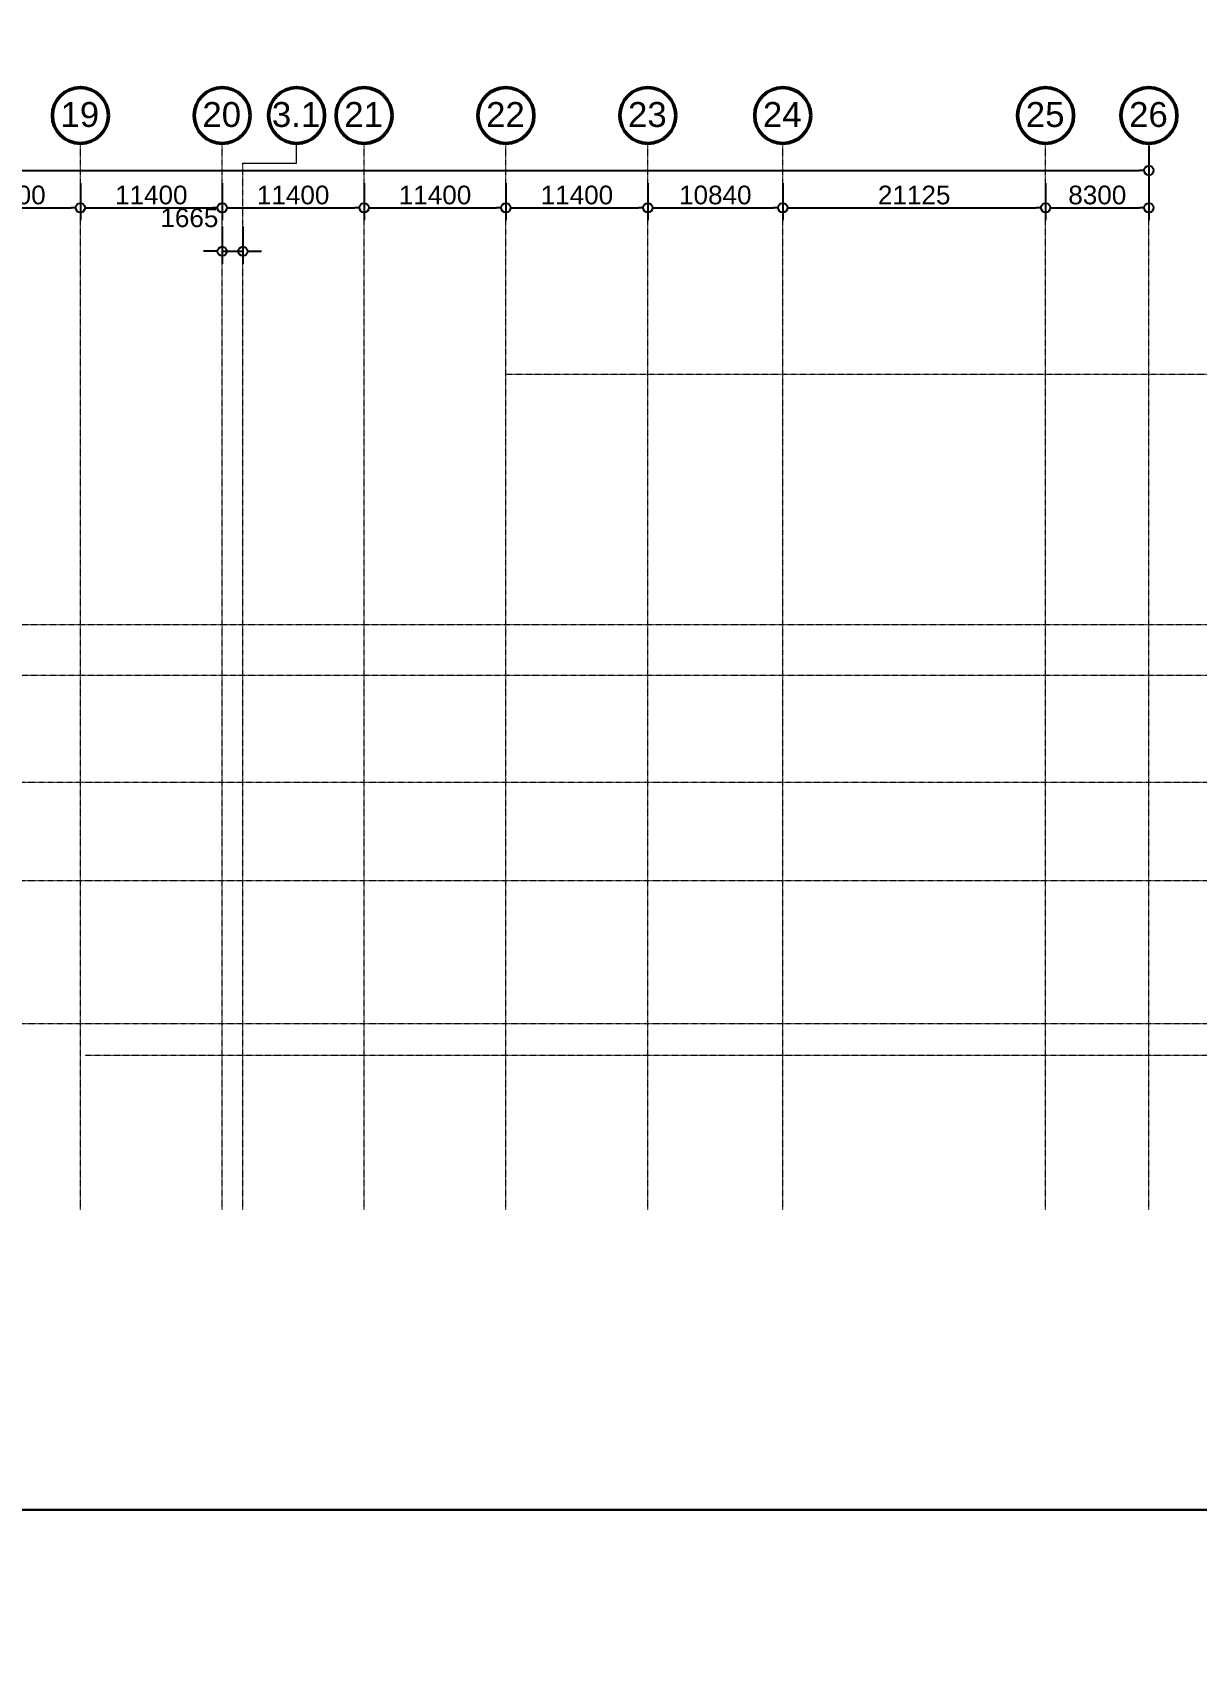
# Model space of a CAD drawing. Header units: millimetres. Extents: x -70132 to 394080, y -1879526 to 121974.
# Drawn here: x 200096 to 293608, y -1177026 to -1046022 of the extents above; entities that cross this region are included whole.
import ezdxf

# ---------------------------------------------------------------- set-up
doc = ezdxf.new("R2010")
doc.units = ezdxf.units.MM
doc.linetypes.add('DPA_Grid _ Level 100', pattern=[10, 5.5, -1.6, 1.3, -1.6])
for name, color, linetype, lineweight in [('A-ANNO-DIMS', 1, 'Continuous', 9), ('S-GRID', 251, 'Continuous', 9), ('S-GRID-IDEN', 3, 'Continuous', 50)]:
    doc.layers.add(name, color=color, linetype=linetype, lineweight=lineweight)
doc.styles.add('Arial', font='arial.ttf', dxfattribs={"height": 1500})
doc.styles.add('Arial_1', font='arial.ttf', dxfattribs={"height": 2000})
doc.styles.add('Arial_2', font='arial.ttf', dxfattribs={"height": 3})
doc.dimstyles.new('DPA-DIM-3_0_C-C', dxfattribs={"dimscale": 304.8, "dimtxt": 1530.3891, "dimasz": 2.46063, "dimexe": 3.28084, "dimexo": 0.0625, "dimgap": 0.82021, "dimtad": 1, "dimdec": 0, "dimzin": 0, "dimdsep": 46, "dimtxsty": 'Arial_2', "dimblk1": 'DOTBLANK', "dimblk2": 'DOTBLANK', "dimsah": 1, "dimcen": 0.09, "dimdle": 3.28084, "dimadec": 8, "dimazin": 0, "dimtfac": 1, "dimtdec": 4, "dimtix": 1, "dimtmove": 0, "dimatfit": 3, "dimfxl": 6.56168, "dimfxlon": 1, "dimtvp": 1, "dimtolj": 1, "dimtzin": 0, "dimarcsym": 2})
doc.dimstyles.new('DPA-DIM-3_0_C-C_1', dxfattribs={"dimscale": 304.8, "dimtxt": 1530.3891, "dimasz": 2.46063, "dimexe": 3.28084, "dimexo": 0.0625, "dimgap": 0.82021, "dimtad": 1, "dimdec": 0, "dimzin": 0, "dimdsep": 46, "dimtxsty": 'Arial_2', "dimblk1": 'DOTBLANK', "dimblk2": 'DOTBLANK', "dimsah": 1, "dimcen": 0.09, "dimdle": 3.28084, "dimadec": 8, "dimazin": 0, "dimtfac": 1, "dimtdec": 4, "dimtix": 1, "dimtmove": 1, "dimatfit": 3, "dimfxl": 6.56168, "dimfxlon": 1, "dimtvp": 1, "dimtolj": 1, "dimtzin": 0, "dimarcsym": 2})

# ---------------------------------------------------------------- blocks, each defined once
blk = doc.blocks.new('Grid - 100 Scale-2291345-4160-01 UPPER PLATFORM LEVEL - REFLECTED CEILING PLAN')
at = {"layer": 'S-GRID-IDEN'}
blk.add_circle((0, 0), 4.5, dxfattribs=at)
blk = doc.blocks.new('_DotBlank')
at = {"color": 0, "linetype": 'ByBlock', "lineweight": -2}
blk.add_line((-0.5, 0), (-1, 0), dxfattribs=at)
blk.add_circle((0, 0), 0.5, dxfattribs=at)
blk = doc.blocks.new('DIMBLOCK1-4160-01 UPPER PLATFORM LEVEL - REFLECTED CEILING PLAN')
at = {"layer": 'A-ANNO-DIMS', "color": 0, "lineweight": -2, "transparency": 16777216}
for p, q in [((-913915, 54739), (-913915, 51758)), ((-624615, 54739), (-624615, 51758)), ((-913165, 52758), (-625365, 52758))]:
    blk.add_line(p, q, dxfattribs=at)
at = {"layer": 'Defpoints', "color": 0, "transparency": 16777216}
for p in [(-913915, 54758), (-624615, 54758), (-624615, 52758)]:
    blk.add_point(p, dxfattribs=at)
at = {"layer": 'A-ANNO-DIMS', "color": 0, "lineweight": -2, "transparency": 16777216, "xscale": 750, "yscale": 750, "zscale": 750, "rotation": 180}
blk.add_blockref('_DotBlank', (-913915, 52758), dxfattribs=at)
at = {"layer": 'A-ANNO-DIMS', "color": 0, "lineweight": -2, "transparency": 16777216, "xscale": 750, "yscale": 750, "zscale": 750}
blk.add_blockref('_DotBlank', (-624615, 52758), dxfattribs=at)
at = {"layer": 'A-ANNO-DIMS', "color": 0, "transparency": 16777216, "insert": (-769265, 53774), "char_height": 1500, "width": 8306.48, "attachment_point": 5, "style": 'Arial_1'}
blk.add_mtext('\\A1;289300', dxfattribs=at)
blk = doc.blocks.new('DIMBLOCK19-4160-01 UPPER PLATFORM LEVEL - REFLECTED CEILING PLAN')
at = {"layer": 'A-ANNO-DIMS', "color": 0, "lineweight": -2, "transparency": 16777216}
for p, q in [((-721880, 51739), (-721880, 48758)), ((-710480, 51739), (-710480, 48758)), ((-721130, 49758), (-711230, 49758))]:
    blk.add_line(p, q, dxfattribs=at)
at = {"layer": 'Defpoints', "color": 0, "transparency": 16777216}
for p in [(-721880, 51758), (-710480, 51758), (-710480, 49758)]:
    blk.add_point(p, dxfattribs=at)
at = {"layer": 'A-ANNO-DIMS', "color": 0, "lineweight": -2, "transparency": 16777216, "xscale": 750, "yscale": 750, "zscale": 750, "rotation": 180}
blk.add_blockref('_DotBlank', (-721880, 49758), dxfattribs=at)
at = {"layer": 'A-ANNO-DIMS', "color": 0, "lineweight": -2, "transparency": 16777216, "xscale": 750, "yscale": 750, "zscale": 750}
blk.add_blockref('_DotBlank', (-710480, 49758), dxfattribs=at)
at = {"layer": 'A-ANNO-DIMS', "color": 0, "transparency": 16777216, "insert": (-716180, 50774), "char_height": 1500, "width": 6922.07, "attachment_point": 5, "style": 'Arial_1'}
blk.add_mtext('\\A1;11400', dxfattribs=at)
blk = doc.blocks.new('DIMBLOCK20-4160-01 UPPER PLATFORM LEVEL - REFLECTED CEILING PLAN')
at = {"layer": 'A-ANNO-DIMS', "color": 0, "lineweight": -2, "transparency": 16777216}
for p, q in [((-710480, 51739), (-710480, 48758)), ((-699080, 51739), (-699080, 48758)), ((-709730, 49758), (-699830, 49758))]:
    blk.add_line(p, q, dxfattribs=at)
at = {"layer": 'Defpoints', "color": 0, "transparency": 16777216}
for p in [(-710480, 51758), (-699080, 51758), (-699080, 49758)]:
    blk.add_point(p, dxfattribs=at)
at = {"layer": 'A-ANNO-DIMS', "color": 0, "lineweight": -2, "transparency": 16777216, "xscale": 750, "yscale": 750, "zscale": 750, "rotation": 180}
blk.add_blockref('_DotBlank', (-710480, 49758), dxfattribs=at)
at = {"layer": 'A-ANNO-DIMS', "color": 0, "lineweight": -2, "transparency": 16777216, "xscale": 750, "yscale": 750, "zscale": 750}
blk.add_blockref('_DotBlank', (-699080, 49758), dxfattribs=at)
at = {"layer": 'A-ANNO-DIMS', "color": 0, "transparency": 16777216, "insert": (-704780, 50774), "char_height": 1500, "width": 6922.07, "attachment_point": 5, "style": 'Arial_1'}
blk.add_mtext('\\A1;11400', dxfattribs=at)
blk = doc.blocks.new('DIMBLOCK21-4160-01 UPPER PLATFORM LEVEL - REFLECTED CEILING PLAN')
at = {"layer": 'A-ANNO-DIMS', "color": 0, "lineweight": -2, "transparency": 16777216}
for p, q in [((-699080, 51739), (-699080, 48758)), ((-687680, 51739), (-687680, 48758)), ((-698330, 49758), (-688430, 49758))]:
    blk.add_line(p, q, dxfattribs=at)
at = {"layer": 'Defpoints', "color": 0, "transparency": 16777216}
for p in [(-699080, 51758), (-687680, 51758), (-687680, 49758)]:
    blk.add_point(p, dxfattribs=at)
at = {"layer": 'A-ANNO-DIMS', "color": 0, "lineweight": -2, "transparency": 16777216, "xscale": 750, "yscale": 750, "zscale": 750, "rotation": 180}
blk.add_blockref('_DotBlank', (-699080, 49758), dxfattribs=at)
at = {"layer": 'A-ANNO-DIMS', "color": 0, "lineweight": -2, "transparency": 16777216, "xscale": 750, "yscale": 750, "zscale": 750}
blk.add_blockref('_DotBlank', (-687680, 49758), dxfattribs=at)
at = {"layer": 'A-ANNO-DIMS', "color": 0, "transparency": 16777216, "insert": (-693380, 50774), "char_height": 1500, "width": 6922.07, "attachment_point": 5, "style": 'Arial_1'}
blk.add_mtext('\\A1;11400', dxfattribs=at)
blk = doc.blocks.new('DIMBLOCK22-4160-01 UPPER PLATFORM LEVEL - REFLECTED CEILING PLAN')
at = {"layer": 'A-ANNO-DIMS', "color": 0, "lineweight": -2, "transparency": 16777216}
for p, q in [((-687680, 51739), (-687680, 48758)), ((-676280, 51739), (-676280, 48758)), ((-686930, 49758), (-677030, 49758))]:
    blk.add_line(p, q, dxfattribs=at)
at = {"layer": 'Defpoints', "color": 0, "transparency": 16777216}
for p in [(-687680, 51758), (-676280, 51758), (-676280, 49758)]:
    blk.add_point(p, dxfattribs=at)
at = {"layer": 'A-ANNO-DIMS', "color": 0, "lineweight": -2, "transparency": 16777216, "xscale": 750, "yscale": 750, "zscale": 750, "rotation": 180}
blk.add_blockref('_DotBlank', (-687680, 49758), dxfattribs=at)
at = {"layer": 'A-ANNO-DIMS', "color": 0, "lineweight": -2, "transparency": 16777216, "xscale": 750, "yscale": 750, "zscale": 750}
blk.add_blockref('_DotBlank', (-676280, 49758), dxfattribs=at)
at = {"layer": 'A-ANNO-DIMS', "color": 0, "transparency": 16777216, "insert": (-681980, 50774), "char_height": 1500, "width": 6922.07, "attachment_point": 5, "style": 'Arial_1'}
blk.add_mtext('\\A1;11400', dxfattribs=at)
blk = doc.blocks.new('DIMBLOCK23-4160-01 UPPER PLATFORM LEVEL - REFLECTED CEILING PLAN')
at = {"layer": 'A-ANNO-DIMS', "color": 0, "lineweight": -2, "transparency": 16777216}
for p, q in [((-676280, 51739), (-676280, 48758)), ((-664880, 51739), (-664880, 48758)), ((-675530, 49758), (-665630, 49758))]:
    blk.add_line(p, q, dxfattribs=at)
at = {"layer": 'Defpoints', "color": 0, "transparency": 16777216}
for p in [(-676280, 51758), (-664880, 51758), (-664880, 49758)]:
    blk.add_point(p, dxfattribs=at)
at = {"layer": 'A-ANNO-DIMS', "color": 0, "lineweight": -2, "transparency": 16777216, "xscale": 750, "yscale": 750, "zscale": 750, "rotation": 180}
blk.add_blockref('_DotBlank', (-676280, 49758), dxfattribs=at)
at = {"layer": 'A-ANNO-DIMS', "color": 0, "lineweight": -2, "transparency": 16777216, "xscale": 750, "yscale": 750, "zscale": 750}
blk.add_blockref('_DotBlank', (-664880, 49758), dxfattribs=at)
at = {"layer": 'A-ANNO-DIMS', "color": 0, "transparency": 16777216, "insert": (-670580, 50774), "char_height": 1500, "width": 6922.07, "attachment_point": 5, "style": 'Arial_1'}
blk.add_mtext('\\A1;11400', dxfattribs=at)
blk = doc.blocks.new('DIMBLOCK24-4160-01 UPPER PLATFORM LEVEL - REFLECTED CEILING PLAN')
at = {"layer": 'A-ANNO-DIMS', "color": 0, "lineweight": -2, "transparency": 16777216}
for p, q in [((-664880, 51739), (-664880, 48758)), ((-654040, 51739), (-654040, 48758)), ((-664130, 49758), (-654790, 49758))]:
    blk.add_line(p, q, dxfattribs=at)
at = {"layer": 'Defpoints', "color": 0, "transparency": 16777216}
for p in [(-664880, 51758), (-654040, 51758), (-654040, 49758)]:
    blk.add_point(p, dxfattribs=at)
at = {"layer": 'A-ANNO-DIMS', "color": 0, "lineweight": -2, "transparency": 16777216, "xscale": 750, "yscale": 750, "zscale": 750, "rotation": 180}
blk.add_blockref('_DotBlank', (-664880, 49758), dxfattribs=at)
at = {"layer": 'A-ANNO-DIMS', "color": 0, "lineweight": -2, "transparency": 16777216, "xscale": 750, "yscale": 750, "zscale": 750}
blk.add_blockref('_DotBlank', (-654040, 49758), dxfattribs=at)
at = {"layer": 'A-ANNO-DIMS', "color": 0, "transparency": 16777216, "insert": (-659460, 50774), "char_height": 1500, "width": 6922.07, "attachment_point": 5, "style": 'Arial_1'}
blk.add_mtext('\\A1;10840', dxfattribs=at)
blk = doc.blocks.new('DIMBLOCK25-4160-01 UPPER PLATFORM LEVEL - REFLECTED CEILING PLAN')
at = {"layer": 'A-ANNO-DIMS', "color": 0, "lineweight": -2, "transparency": 16777216}
for p, q in [((-654040, 51739), (-654040, 48758)), ((-632915, 51739), (-632915, 48758)), ((-653290, 49758), (-633665, 49758))]:
    blk.add_line(p, q, dxfattribs=at)
at = {"layer": 'Defpoints', "color": 0, "transparency": 16777216}
for p in [(-654040, 51758), (-632915, 51758), (-632915, 49758)]:
    blk.add_point(p, dxfattribs=at)
at = {"layer": 'A-ANNO-DIMS', "color": 0, "lineweight": -2, "transparency": 16777216, "xscale": 750, "yscale": 750, "zscale": 750, "rotation": 180}
blk.add_blockref('_DotBlank', (-654040, 49758), dxfattribs=at)
at = {"layer": 'A-ANNO-DIMS', "color": 0, "lineweight": -2, "transparency": 16777216, "xscale": 750, "yscale": 750, "zscale": 750}
blk.add_blockref('_DotBlank', (-632915, 49758), dxfattribs=at)
at = {"layer": 'A-ANNO-DIMS', "color": 0, "transparency": 16777216, "insert": (-643478, 50774), "char_height": 1500, "width": 6922.07, "attachment_point": 5, "style": 'Arial_1'}
blk.add_mtext('\\A1;21125', dxfattribs=at)
blk = doc.blocks.new('DIMBLOCK26-4160-01 UPPER PLATFORM LEVEL - REFLECTED CEILING PLAN')
at = {"layer": 'A-ANNO-DIMS', "color": 0, "lineweight": -2, "transparency": 16777216}
for p, q in [((-632915, 51739), (-632915, 48758)), ((-624615, 51739), (-624615, 48758)), ((-632165, 49758), (-625365, 49758))]:
    blk.add_line(p, q, dxfattribs=at)
at = {"layer": 'Defpoints', "color": 0, "transparency": 16777216}
for p in [(-632915, 51758), (-624615, 51758), (-624615, 49758)]:
    blk.add_point(p, dxfattribs=at)
at = {"layer": 'A-ANNO-DIMS', "color": 0, "lineweight": -2, "transparency": 16777216, "xscale": 750, "yscale": 750, "zscale": 750, "rotation": 180}
blk.add_blockref('_DotBlank', (-632915, 49758), dxfattribs=at)
at = {"layer": 'A-ANNO-DIMS', "color": 0, "lineweight": -2, "transparency": 16777216, "xscale": 750, "yscale": 750, "zscale": 750}
blk.add_blockref('_DotBlank', (-624615, 49758), dxfattribs=at)
at = {"layer": 'A-ANNO-DIMS', "color": 0, "transparency": 16777216, "insert": (-628765, 50774), "char_height": 1500, "width": 5537.65, "attachment_point": 5, "style": 'Arial_1'}
blk.add_mtext('\\A1;8300', dxfattribs=at)
blk = doc.blocks.new('DIMBLOCK36-4160-01 UPPER PLATFORM LEVEL - REFLECTED CEILING PLAN')
at = {"layer": 'A-ANNO-DIMS', "color": 0, "lineweight": -2, "transparency": 16777216}
for p, q in [((-699080, 48239), (-699080, 45258)), ((-697415, 48239), (-697415, 45258)), ((-699830, 46258), (-700580, 46258)), ((-699080, 46258), (-697415, 46258)), ((-696665, 46258), (-695915, 46258))]:
    blk.add_line(p, q, dxfattribs=at)
at = {"layer": 'Defpoints', "color": 0, "transparency": 16777216}
for p in [(-699080, 48258), (-697415, 48258), (-697415, 46258)]:
    blk.add_point(p, dxfattribs=at)
at = {"layer": 'A-ANNO-DIMS', "color": 0, "lineweight": -2, "transparency": 16777216, "xscale": 750, "yscale": 750, "zscale": 750}
blk.add_blockref('_DotBlank', (-699080, 46258), dxfattribs=at)
at = {"layer": 'A-ANNO-DIMS', "color": 0, "lineweight": -2, "transparency": 16777216, "xscale": 750, "yscale": 750, "zscale": 750, "rotation": 180}
blk.add_blockref('_DotBlank', (-697415, 46258), dxfattribs=at)
at = {"layer": 'A-ANNO-DIMS', "color": 0, "transparency": 16777216, "insert": (-704050, 49705), "char_height": 1500, "width": 5537.65, "attachment_point": 1, "line_spacing_factor": 0.941778, "style": 'Arial_1'}
blk.add_mtext('\\A1;1665', dxfattribs=at)
blk = doc.blocks.new('A$Cb43e41a5')
at = {"layer": 'S-GRID', "linetype": 'DPA_Grid _ Level 100'}
for p, q in [((136800, -34321.3), (136800, 51340.2)), ((148200, -34321.3), (148200, 51340.2)), ((159600, -34321.3), (159600, 51340.2)), ((171000, -34321.3), (171000, 51340.2)), ((182400, -34321.3), (182400, 51340.2)), ((193240, -34321.3), (193240, 51340.2)), ((214365, -34321.3), (214365, 51340.2)), ((222665, -34321.3), (222665, 51340.2)), ((149865, -34321.3), (149865, 49764.1)), ((171000, 32810), (245761.3, 32810)), ((245761.3, 12673), (-107402, 12673)), ((245761.3, 8615), (-110577, 8615)), ((244133.8, 0), (-110577, 0)), ((244133.8, -7900), (-110577, -7900)), ((244133.8, -19375), (-110577, -19375)), ((137184.9, -21892), (245761.3, -21892))]:
    blk.add_line(p, q, dxfattribs=at)
at = {"layer": 'S-GRID'}
for p, q in [((154182.1, 49764.1), (154182.1, 51340.2)), ((149865, 49764.1), (154182.1, 49764.1))]:
    blk.add_line(p, q, dxfattribs=at)
at = {"layer": 'S-GRID-IDEN', "xscale": 499.9999999999995, "yscale": 499.9999999999995, "zscale": 499.9999999999995}
for p in [(136800, 53590.2), (148200, 53590.2), (154182.1, 53590.2), (159600, 53590.2), (171000, 53590.2), (182400, 53590.2), (193240, 53590.2), (214365, 53590.2), (222665, 53590.2)]:
    blk.add_blockref('Grid - 100 Scale-2291345-4160-01 UPPER PLATFORM LEVEL - REFLECTED CEILING PLAN', p, dxfattribs=at)
at = {"layer": 'S-GRID-IDEN', "lineweight": 9, "char_height": 2000, "attachment_point": 1, "style": 'Arial'}
for s, insert, width in [('19', (135206, 54669.7), 3767.931), ('20', (146606, 54669.7), 3767.931), ('3.1', (152193.1, 54669.7), 4729.956), ('21', (158006, 54669.7), 3767.931), ('22', (169406, 54669.7), 3767.931), ('23', (180806, 54669.7), 3767.931), ('24', (191646, 54669.7), 3767.931), ('25', (212771, 54669.7), 3767.931), ('26', (221071, 54669.7), 3767.931)]:
    blk.add_mtext(s, dxfattribs=dict(at, insert=insert, width=width))
at = {"layer": 'A-ANNO-DIMS'}
for base, p1, p2, override, picture, middle in [((222665, 49178), (-66635, 51178), (222665, 51178), {"dimpost": '<>', "dimfxl": 289300}, 'DIMBLOCK1-4160-01 UPPER PLATFORM LEVEL - REFLECTED CEILING PLAN', (78015, 50194.4)), ((136800, 46178), (125400, 48178), (136800, 48178), {"dimpost": '<>', "dimfxl": 11400}, 'DIMBLOCK19-4160-01 UPPER PLATFORM LEVEL - REFLECTED CEILING PLAN', (131100, 47193.9)), ((148200, 46178), (136800, 48178), (148200, 48178), {"dimpost": '<>', "dimfxl": 11400}, 'DIMBLOCK20-4160-01 UPPER PLATFORM LEVEL - REFLECTED CEILING PLAN', (142500, 47193.9)), ((159600, 46178), (148200, 48178), (159600, 48178), {"dimpost": '<>', "dimfxl": 11400}, 'DIMBLOCK21-4160-01 UPPER PLATFORM LEVEL - REFLECTED CEILING PLAN', (153900, 47193.9)), ((171000, 46178), (159600, 48178), (171000, 48178), {"dimpost": '<>', "dimfxl": 11400}, 'DIMBLOCK22-4160-01 UPPER PLATFORM LEVEL - REFLECTED CEILING PLAN', (165300, 47193.9)), ((182400, 46178), (171000, 48178), (182400, 48178), {"dimpost": '<>', "dimfxl": 11400}, 'DIMBLOCK23-4160-01 UPPER PLATFORM LEVEL - REFLECTED CEILING PLAN', (176700, 47193.9)), ((193240, 46178), (182400, 48178), (193240, 48178), {"dimpost": '<>', "dimfxl": 10840}, 'DIMBLOCK24-4160-01 UPPER PLATFORM LEVEL - REFLECTED CEILING PLAN', (187820, 47193.9)), ((214365, 46178), (193240, 48178), (214365, 48178), {"dimpost": '<>', "dimfxl": 21125}, 'DIMBLOCK25-4160-01 UPPER PLATFORM LEVEL - REFLECTED CEILING PLAN', (203802.5, 47193.9)), ((222665, 46178), (214365, 48178), (222665, 48178), {"dimpost": '<>', "dimfxl": 8300}, 'DIMBLOCK26-4160-01 UPPER PLATFORM LEVEL - REFLECTED CEILING PLAN', (218515, 47194.4))]:
    dim = blk.add_linear_dim(base=base, p1=p1, p2=p2, dimstyle='DPA-DIM-3_0_C-C', override=override, dxfattribs=at)
    dim.commit()
    dim.dimension.update_dxf_attribs({"geometry": picture, "text_midpoint": middle, "insert": (847280, -3580)})
dim = blk.add_linear_dim(base=(149865, 42678), p1=(148200, 44678), p2=(149865, 44678), dimstyle='DPA-DIM-3_0_C-C_1', override={"dimpost": '<>', "dimfxl": 1665}, dxfattribs=at)
dim.commit()
dim.dimension.update_dxf_attribs({"geometry": 'DIMBLOCK36-4160-01 UPPER PLATFORM LEVEL - REFLECTED CEILING PLAN', "text_midpoint": (145998.5, 43875.4), "dimtype": 128, "insert": (847280, -3580)})

msp = doc.modelspace()

# ---------------------------------------------------------------- linework, layer by layer
for points in [[(-66720.1, -1164704.4), (356364.1, -1164704.4), (356364.1, -1021740.1), (-66720.1, -1021740.1)], [(-66720.1, -1307668.6), (356364.1, -1307668.6), (356364.1, -1164704.4), (-66720.1, -1164704.4)]]:
    msp.add_lwpolyline(points, close=True)

# ---------------------------------------------------------------- next in the draw order: block references
msp.add_blockref('A$Cb43e41a5', (67130.7, -1106268.7))

doc.saveas('drawing.dxf')
